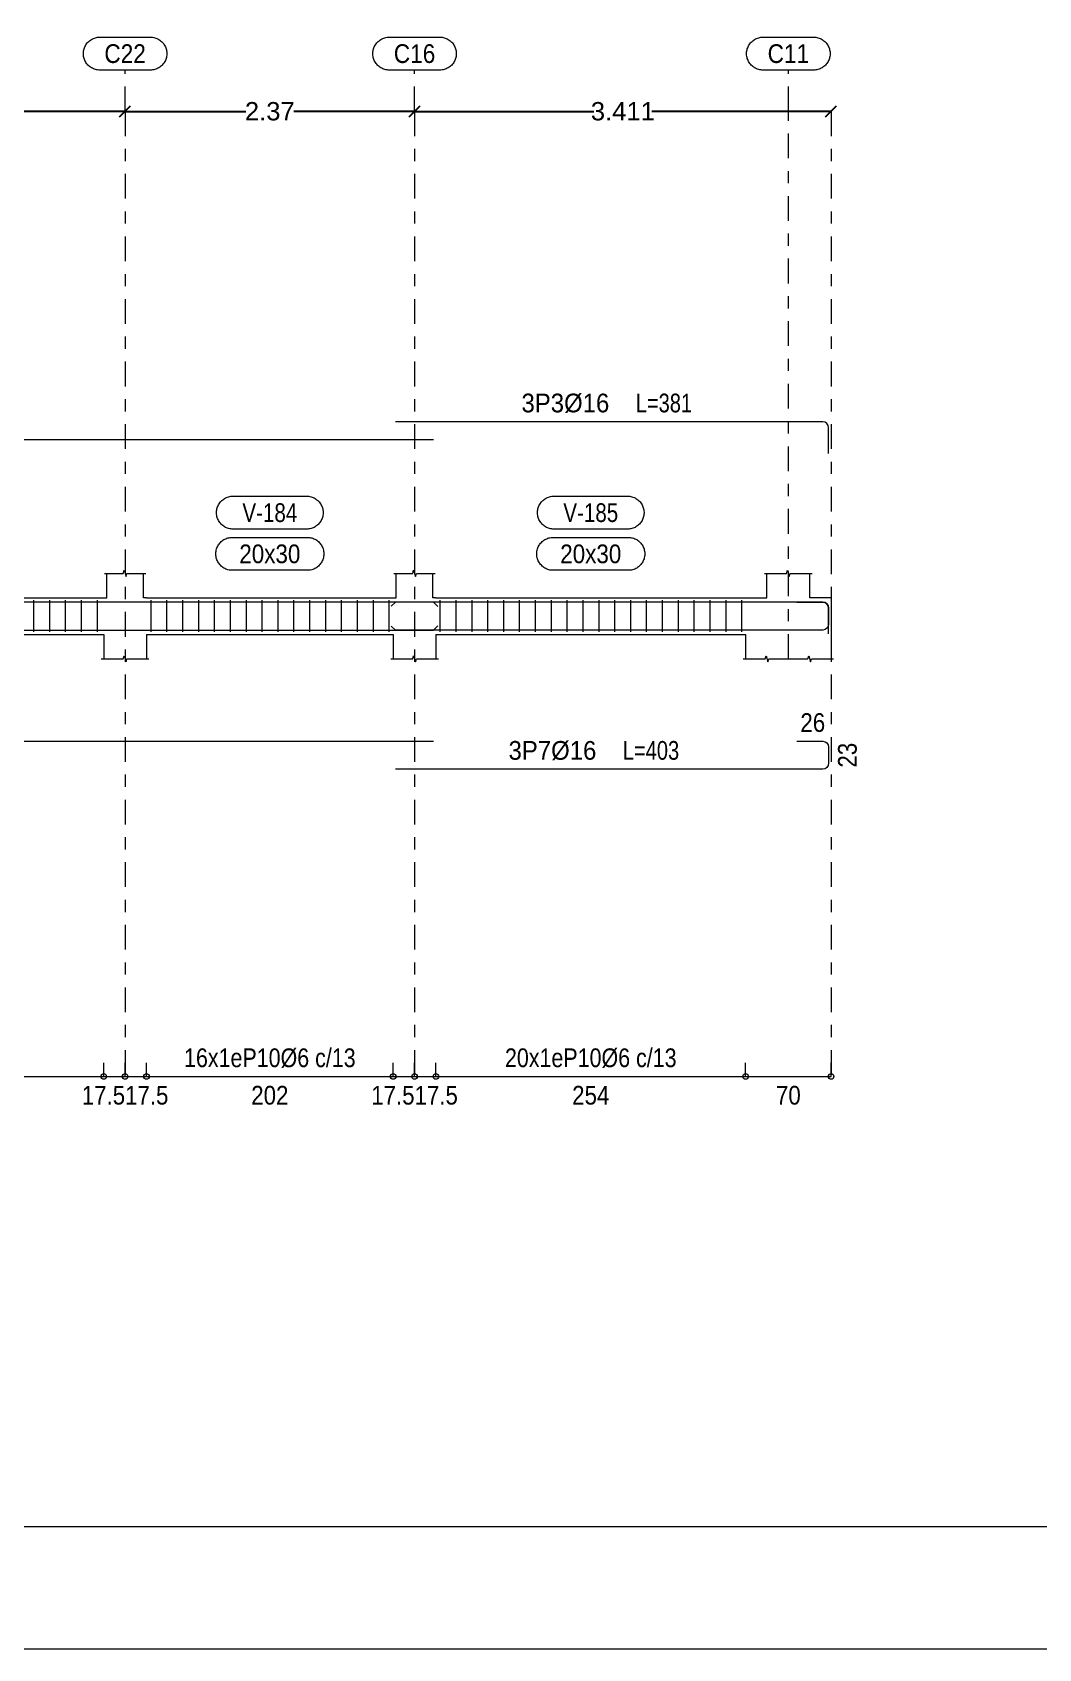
# Model space of a CAD drawing. Header units: millimetres. Extents: x 2 to 158, y -69 to 77.
# Drawn here: x 31.4 to 39.64, y -69.4 to -56.17 of the extents above; entities that cross this region are included whole.
import ezdxf
from ezdxf.enums import TextEntityAlignment as Align

# ---------------------------------------------------------------- set-up
doc = ezdxf.new("R2010")
doc.units = ezdxf.units.MM
doc.linetypes.add('CYPE_RAYAPUNTO', pattern=[0.4125, 0.2025, -0.105, 0, -0.105])
for name, color, linetype, lineweight in [('ALZ_ARM_LONG_ARM_TEXTOS', 3, 'Continuous', 9), ('ALZ_ARM_LONG_TXT_LONG', 3, 'Continuous', 9), ('ALZ_ARM_TRANS_TXT_EST', 3, 'Continuous', 9), ('ALZ_CONT_NUDOS', 122, 'Continuous', 9), ('ALZ_CONT_VIG_HORMIGON', 2, 'Continuous', 9), ('ALZ_COT_COT_ANCLAJES', 3, 'Continuous', 0), ('ALZ_COT_COT_EST', 3, 'Continuous', 0), ('ALZ_COT_COT_LIN_APOYOS', 2, 'CYPE_RAYAPUNTO', 0), ('ALZ_COT_LONGITUD_PROYECTADA', 122, 'Continuous', 0), ('ALZ_COT_TEXTOS_ESTRIBOS', 122, 'Continuous', 0), ('ALZ_REF_COT_LIN_AUX_COTA', 2, 'CYPE_RAYAPUNTO', 9), ('ALZ_REF_REF_NOMBRE', 3, 'Continuous', 9), ('ALZ_REF_REF_REFERENCIA', 3, 'Continuous', 9), ('ALZ_REF_TEXTO_REF_NOMBRE', 3, 'Continuous', 9), ('ALZ_REF_TEXTO_REF_REFERENCIA', 3, 'Continuous', 9), ('ARM_LONGITUDINAL_Ø16', 212, 'Continuous', 9), ('ARM_LONGITUDINAL_Ø8', 32, 'Continuous', 9), ('ARM_TRANSVERSAL_Ø6', 151, 'Continuous', 9), ('RECUAD_LIMITES', 2, 'Continuous', 0), ('RECUAD_MARCO', 1, 'Continuous', 20)]:
    doc.layers.add(name, color=color, linetype=linetype, lineweight=lineweight)
doc.styles.add('CYPETXT_0.225_romans', font='arial.ttf', dxfattribs={"height": 0.15})
doc.styles.add('CYPETXT_romans', font='arial.ttf', dxfattribs={"height": 0.2})
doc.dimstyles.new('cype_oblique', dxfattribs={"dimtxt": 0.18, "dimasz": 0.18, "dimexe": 0.05625, "dimexo": 0.05625, "dimgap": 0, "dimtad": 0, "dimdec": 4, "dimzin": 0, "dimdsep": 46, "dimtxsty": 'CYPETXT_0.225_romans', "dimblk": 'OBLIQUE', "dimtsz": 0.045, "dimcen": 0.09, "dimadec": 0, "dimazin": 0, "dimtfac": 1, "dimtdec": 4, "dimtofl": 0, "dimtmove": 2, "dimatfit": 3, "dimfxl": 1, "dimtolj": 1, "dimtzin": 0, "dimarcsym": 0})

# ---------------------------------------------------------------- blocks, each defined once
blk = doc.blocks.new('*D100')
at = {"layer": 'ALZ_COT_LONGITUD_PROYECTADA', "color": 0, "lineweight": -2, "transparency": 16777216}
for p, q in [((29.183, -56.86), (29.273, -56.77)), ((32.112, -56.86), (32.202, -56.77)), ((29.228, -56.815), (30.438, -56.815)), ((32.157, -56.815), (30.947, -56.815))]:
    blk.add_line(p, q, dxfattribs=at)
at = {"layer": 'Defpoints', "color": 0, "transparency": 16777216}
for p in [(29.228, -56.815), (29.228, -56.815), (32.157, -56.815)]:
    blk.add_point(p, dxfattribs=at)
at = {"layer": 'ALZ_COT_LONGITUD_PROYECTADA', "color": 0, "transparency": 16777216, "insert": (30.693, -56.815), "char_height": 0.15, "attachment_point": 5, "style": 'CYPETXT_0.225_romans'}
blk.add_mtext('\\A1;2.929', dxfattribs=at)
blk = doc.blocks.new('_OBLIQUE')
at = {"color": 0, "linetype": 'ByBlock', "lineweight": -2}
blk.add_line((-0.5, -0.5), (0.5, 0.5), dxfattribs=at)
blk = doc.blocks.new('*D101')
at = {"layer": 'ALZ_COT_LONGITUD_PROYECTADA', "color": 0, "lineweight": -2, "transparency": 16777216}
for p, q in [((32.112, -56.86), (32.202, -56.77)), ((34.482, -56.86), (34.572, -56.77)), ((32.157, -56.815), (33.146, -56.815)), ((34.527, -56.815), (33.538, -56.815))]:
    blk.add_line(p, q, dxfattribs=at)
at = {"layer": 'Defpoints', "color": 0, "transparency": 16777216}
for p in [(32.157, -56.815), (32.157, -56.815), (34.527, -56.815)]:
    blk.add_point(p, dxfattribs=at)
at = {"layer": 'ALZ_COT_LONGITUD_PROYECTADA', "color": 0, "transparency": 16777216, "insert": (33.342, -56.815), "char_height": 0.15, "attachment_point": 5, "style": 'CYPETXT_0.225_romans'}
blk.add_mtext('\\A1;2.37', dxfattribs=at)
blk = doc.blocks.new('*D102')
at = {"layer": 'ALZ_COT_LONGITUD_PROYECTADA', "color": 0, "lineweight": -2, "transparency": 16777216}
for p, q in [((34.482, -56.86), (34.572, -56.77)), ((37.893, -56.86), (37.983, -56.77)), ((34.527, -56.815), (35.994, -56.815)), ((37.938, -56.815), (36.471, -56.815))]:
    blk.add_line(p, q, dxfattribs=at)
at = {"layer": 'Defpoints', "color": 0, "transparency": 16777216}
for p in [(34.527, -56.815), (34.527, -56.815), (37.938, -56.815)]:
    blk.add_point(p, dxfattribs=at)
at = {"layer": 'ALZ_COT_LONGITUD_PROYECTADA', "color": 0, "transparency": 16777216, "insert": (36.233, -56.815), "char_height": 0.15, "attachment_point": 5, "style": 'CYPETXT_0.225_romans'}
blk.add_mtext('\\A1;3.411', dxfattribs=at)

msp = doc.modelspace()

# ---------------------------------------------------------------- linework, layer by layer
at = {"layer": 'ALZ_CONT_NUDOS'}
for p, q in [((32.00726, -60.79883), (32.00726, -60.59883)), ((32.30726, -60.79883), (32.30726, -60.59883)), ((34.37726, -60.79883), (34.37726, -60.59883)), ((34.67726, -60.79883), (34.67726, -60.59883)), ((37.41297, -60.79883), (37.41297, -60.59883)), ((37.76297, -60.79883), (37.76297, -60.59883)), ((31.98226, -60.79883), (32.00726, -60.79883)), ((32.33226, -60.79883), (32.30726, -60.79883)), ((34.35226, -60.79883), (34.37726, -60.79883)), ((34.70226, -60.79883), (34.67726, -60.79883)), ((37.23797, -60.79883), (37.41297, -60.79883)), ((37.93797, -60.79883), (37.76297, -60.79883)), ((31.98226, -61.09883), (31.98226, -61.29883)), ((32.33226, -61.09883), (32.33226, -61.29883)), ((34.35226, -61.09883), (34.35226, -61.29883)), ((34.70226, -61.09883), (34.70226, -61.29883)), ((37.23797, -61.09883), (37.23797, -61.29883)), ((37.93797, -61.09883), (37.93797, -61.29883))]:
    msp.add_line(p, q, dxfattribs=at)
for points in [[(31.98726, -60.59883), (32.14226, -60.59883), (32.14976, -60.57383), (32.16476, -60.62383), (32.17226, -60.59883), (32.32726, -60.59883)], [(34.35726, -60.59883), (34.51226, -60.59883), (34.51976, -60.57383), (34.53476, -60.62383), (34.54226, -60.59883), (34.69726, -60.59883)], [(37.39297, -60.59883), (37.57297, -60.59883), (37.58047, -60.57383), (37.59547, -60.62383), (37.60297, -60.59883), (37.78297, -60.59883)], [(37.93797, -60.79883), (37.93797, -61.09883)], [(31.96226, -61.29883), (32.14226, -61.29883), (32.14976, -61.27383), (32.16476, -61.32383), (32.17226, -61.29883), (32.35226, -61.29883)], [(34.33226, -61.29883), (34.51226, -61.29883), (34.51976, -61.27383), (34.53476, -61.32383), (34.54226, -61.29883), (34.72226, -61.29883)], [(37.21797, -61.29883), (37.39797, -61.29883), (37.40547, -61.27383), (37.42047, -61.32383), (37.42797, -61.29883), (37.60797, -61.29883)], [(37.56797, -61.29883), (37.74797, -61.29883), (37.75547, -61.27383), (37.77047, -61.32383), (37.77797, -61.29883), (37.95797, -61.29883)]]:
    msp.add_lwpolyline(points, dxfattribs=at)
at = {"layer": 'ALZ_CONT_VIG_HORMIGON'}
for p, q in [((29.40297, -60.79883), (31.98226, -60.79883)), ((32.33226, -60.79883), (34.35226, -60.79883)), ((34.70226, -60.79883), (37.23797, -60.79883)), ((29.40297, -61.09883), (31.98226, -61.09883)), ((32.33226, -61.09883), (34.35226, -61.09883)), ((34.70226, -61.09883), (37.23797, -61.09883))]:
    msp.add_line(p, q, dxfattribs=at)
at = {"layer": 'ALZ_COT_COT_EST'}
for p, q in [((31.98226, -64.71909), (31.98226, -64.60659)), ((32.15726, -64.71909), (32.15726, -64.60659)), ((32.33226, -64.71909), (32.33226, -64.60659)), ((34.35226, -64.71909), (34.35226, -64.60659)), ((34.52726, -64.71909), (34.52726, -64.60659)), ((34.70226, -64.71909), (34.70226, -64.60659)), ((37.23797, -64.71909), (37.23797, -64.60659))]:
    msp.add_line(p, q, dxfattribs=at)
for points in [[(29.40297, -64.71909), (31.98226, -64.71909), (31.98226, -64.60659)], [(31.98226, -64.71909), (32.15726, -64.71909), (32.15726, -64.60659)], [(32.15726, -64.71909), (32.33226, -64.71909), (32.33226, -64.60659)], [(32.33226, -64.71909), (34.35226, -64.71909), (34.35226, -64.60659)], [(34.35226, -64.71909), (34.52726, -64.71909), (34.52726, -64.60659)], [(34.52726, -64.71909), (34.70226, -64.71909), (34.70226, -64.60659)], [(34.70226, -64.71909), (37.23797, -64.71909), (37.23797, -64.60659)], [(37.23797, -64.71909), (37.93797, -64.71909), (37.93797, -64.60659)]]:
    msp.add_lwpolyline(points, dxfattribs=at)
for centre in [(31.98226, -64.71909), (31.98226, -64.71909), (32.15726, -64.71909), (32.15726, -64.71909), (32.33226, -64.71909), (32.33226, -64.71909), (34.35226, -64.71909), (34.35226, -64.71909), (34.52726, -64.71909), (34.52726, -64.71909), (34.70226, -64.71909), (34.70226, -64.71909), (37.23797, -64.71909), (37.23797, -64.71909), (37.93797, -64.71909)]:
    msp.add_circle(centre, 0.0225, dxfattribs=at)
at = {"layer": 'ALZ_COT_COT_LIN_APOYOS'}
for p, q in [((32.15726, -56.81463), (32.15726, -64.71909)), ((34.52726, -56.81463), (34.52726, -64.71909)), ((37.93797, -56.81463), (37.93797, -64.71909))]:
    msp.add_line(p, q, dxfattribs=at)
at = {"layer": 'ALZ_REF_COT_LIN_AUX_COTA'}
for p, q in [((32.15726, -56.81463), (32.15726, -56.47713)), ((34.52726, -56.81463), (34.52726, -56.47713)), ((37.58797, -56.81463), (37.58797, -56.47713)), ((37.58797, -61.29883), (37.58797, -56.81463))]:
    msp.add_line(p, q, dxfattribs=at)
at = {"layer": 'ALZ_REF_REF_NOMBRE'}
for points in [[(33.64376, -59.96633), (33.65278, -59.96664), (33.66176, -59.96754), (33.67065, -59.96904), (33.67943, -59.97113), (33.68805, -59.9738), (33.69647, -59.97705), (33.70465, -59.98084), (33.71256, -59.98518), (33.72017, -59.99003), (33.72743, -59.99539), (33.73432, -60.00121), (33.7408, -60.00748), (33.74686, -60.01417), (33.75245, -60.02126), (33.75755, -60.02869), (33.76215, -60.03646), (33.76622, -60.04451), (33.76974, -60.05281), (33.7727, -60.06134), (33.77509, -60.07004), (33.77688, -60.07888), (33.77809, -60.08782), (33.77869, -60.09682), (33.77869, -60.10585), (33.77809, -60.11485), (33.77688, -60.12379), (33.77509, -60.13263), (33.7727, -60.14133), (33.76974, -60.14985), (33.76622, -60.15816), (33.76215, -60.16621), (33.75755, -60.17398), (33.75245, -60.18141), (33.74686, -60.18849), (33.7408, -60.19519), (33.73432, -60.20146), (33.72743, -60.20728), (33.72017, -60.21263), (33.71256, -60.21749), (33.70465, -60.22182), (33.69647, -60.22562), (33.68805, -60.22886), (33.67943, -60.23154), (33.67065, -60.23363), (33.66176, -60.23513), (33.65278, -60.23603), (33.64376, -60.23633), (33.04076, -60.23633), (33.03175, -60.23603), (33.02277, -60.23513), (33.01387, -60.23363), (33.0051, -60.23154), (32.99648, -60.22886), (32.98806, -60.22562), (32.97988, -60.22182), (32.97197, -60.21749), (32.96436, -60.21263), (32.9571, -60.20728), (32.95021, -60.20146), (32.94372, -60.19519), (32.93767, -60.18849), (32.93208, -60.18141), (32.92697, -60.17398), (32.92238, -60.16621), (32.91831, -60.15816), (32.91478, -60.14985), (32.91182, -60.14133), (32.90944, -60.13263), (32.90764, -60.12379), (32.90644, -60.11485), (32.90584, -60.10585), (32.90584, -60.09682), (32.90644, -60.08782), (32.90764, -60.07888), (32.90944, -60.07004), (32.91182, -60.06134), (32.91478, -60.05281), (32.91831, -60.04451), (32.92238, -60.03646), (32.92697, -60.02869), (32.93208, -60.02126), (32.93767, -60.01417), (32.94372, -60.00748), (32.95021, -60.00121), (32.9571, -59.99539), (32.96436, -59.99003), (32.97197, -59.98518), (32.97988, -59.98084), (32.98806, -59.97705), (32.99648, -59.9738), (33.0051, -59.97113), (33.01387, -59.96904), (33.02277, -59.96754), (33.03175, -59.96664), (33.04076, -59.96633), (33.64376, -59.96633)], [(36.27162, -59.96633), (36.28064, -59.96664), (36.28961, -59.96754), (36.29851, -59.96904), (36.30729, -59.97113), (36.3159, -59.9738), (36.32432, -59.97705), (36.33251, -59.98084), (36.34042, -59.98518), (36.34802, -59.99003), (36.35529, -59.99539), (36.36217, -60.00121), (36.36866, -60.00748), (36.37471, -60.01417), (36.3803, -60.02126), (36.38541, -60.02869), (36.39001, -60.03646), (36.39408, -60.04451), (36.3976, -60.05281), (36.40056, -60.06134), (36.40294, -60.07004), (36.40474, -60.07888), (36.40594, -60.08782), (36.40654, -60.09682), (36.40654, -60.10585), (36.40594, -60.11485), (36.40474, -60.12379), (36.40294, -60.13263), (36.40056, -60.14133), (36.3976, -60.14985), (36.39408, -60.15816), (36.39001, -60.16621), (36.38541, -60.17398), (36.3803, -60.18141), (36.37471, -60.18849), (36.36866, -60.19519), (36.36217, -60.20146), (36.35529, -60.20728), (36.34802, -60.21263), (36.34042, -60.21749), (36.33251, -60.22182), (36.32432, -60.22562), (36.3159, -60.22886), (36.30729, -60.23154), (36.29851, -60.23363), (36.28961, -60.23513), (36.28064, -60.23603), (36.27162, -60.23633), (35.66862, -60.23633), (35.6596, -60.23603), (35.65063, -60.23513), (35.64173, -60.23363), (35.63295, -60.23154), (35.62434, -60.22886), (35.61592, -60.22562), (35.60773, -60.22182), (35.59982, -60.21749), (35.59222, -60.21263), (35.58495, -60.20728), (35.57806, -60.20146), (35.57158, -60.19519), (35.56553, -60.18849), (35.55993, -60.18141), (35.55483, -60.17398), (35.55023, -60.16621), (35.54616, -60.15816), (35.54264, -60.14985), (35.53968, -60.14133), (35.5373, -60.13263), (35.5355, -60.12379), (35.5343, -60.11485), (35.53369, -60.10585), (35.53369, -60.09682), (35.5343, -60.08782), (35.5355, -60.07888), (35.5373, -60.07004), (35.53968, -60.06134), (35.54264, -60.05281), (35.54616, -60.04451), (35.55023, -60.03646), (35.55483, -60.02869), (35.55993, -60.02126), (35.56553, -60.01417), (35.57158, -60.00748), (35.57806, -60.00121), (35.58495, -59.99539), (35.59222, -59.99003), (35.59982, -59.98518), (35.60773, -59.98084), (35.61592, -59.97705), (35.62434, -59.9738), (35.63295, -59.97113), (35.64173, -59.96904), (35.65063, -59.96754), (35.6596, -59.96664), (35.66862, -59.96633), (36.27162, -59.96633)], [(33.64939, -60.30383), (33.65841, -60.30414), (33.66738, -60.30504), (33.67628, -60.30654), (33.68506, -60.30863), (33.69367, -60.3113), (33.70209, -60.31455), (33.71028, -60.31834), (33.71819, -60.32268), (33.72579, -60.32753), (33.73305, -60.33289), (33.73994, -60.33871), (33.74643, -60.34498), (33.75248, -60.35167), (33.75807, -60.35876), (33.76318, -60.36619), (33.76778, -60.37396), (33.77185, -60.38201), (33.77537, -60.39031), (33.77833, -60.39884), (33.78071, -60.40754), (33.78251, -60.41638), (33.78371, -60.42532), (33.78431, -60.43432), (33.78431, -60.44335), (33.78371, -60.45235), (33.78251, -60.46129), (33.78071, -60.47013), (33.77833, -60.47883), (33.77537, -60.48735), (33.77185, -60.49566), (33.76778, -60.50371), (33.76318, -60.51148), (33.75807, -60.51891), (33.75248, -60.52599), (33.74643, -60.53269), (33.73994, -60.53896), (33.73305, -60.54478), (33.72579, -60.55013), (33.71819, -60.55499), (33.71028, -60.55932), (33.70209, -60.56312), (33.69367, -60.56636), (33.68506, -60.56904), (33.67628, -60.57113), (33.66738, -60.57263), (33.65841, -60.57353), (33.64939, -60.57383), (33.03514, -60.57383), (33.02612, -60.57353), (33.01714, -60.57263), (33.00825, -60.57113), (32.99947, -60.56904), (32.99086, -60.56636), (32.98244, -60.56312), (32.97425, -60.55932), (32.96634, -60.55499), (32.95874, -60.55013), (32.95147, -60.54478), (32.94458, -60.53896), (32.9381, -60.53269), (32.93205, -60.52599), (32.92645, -60.51891), (32.92135, -60.51148), (32.91675, -60.50371), (32.91268, -60.49566), (32.90916, -60.48735), (32.9062, -60.47883), (32.90382, -60.47013), (32.90202, -60.46129), (32.90082, -60.45235), (32.90021, -60.44335), (32.90021, -60.43432), (32.90082, -60.42532), (32.90202, -60.41638), (32.90382, -60.40754), (32.9062, -60.39884), (32.90916, -60.39031), (32.91268, -60.38201), (32.91675, -60.37396), (32.92135, -60.36619), (32.92645, -60.35876), (32.93205, -60.35167), (32.9381, -60.34498), (32.94458, -60.33871), (32.95147, -60.33289), (32.95874, -60.32753), (32.96634, -60.32268), (32.97425, -60.31834), (32.98244, -60.31455), (32.99086, -60.3113), (32.99947, -60.30863), (33.00825, -60.30654), (33.01714, -60.30504), (33.02612, -60.30414), (33.03514, -60.30383), (33.64939, -60.30383)], [(36.27724, -60.30383), (36.28626, -60.30414), (36.29524, -60.30504), (36.30413, -60.30654), (36.31291, -60.30863), (36.32153, -60.3113), (36.32995, -60.31455), (36.33813, -60.31834), (36.34604, -60.32268), (36.35365, -60.32753), (36.36091, -60.33289), (36.3678, -60.33871), (36.37429, -60.34498), (36.38034, -60.35167), (36.38593, -60.35876), (36.39103, -60.36619), (36.39563, -60.37396), (36.3997, -60.38201), (36.40322, -60.39031), (36.40618, -60.39884), (36.40857, -60.40754), (36.41036, -60.41638), (36.41157, -60.42532), (36.41217, -60.43432), (36.41217, -60.44335), (36.41157, -60.45235), (36.41036, -60.46129), (36.40857, -60.47013), (36.40618, -60.47883), (36.40322, -60.48735), (36.3997, -60.49566), (36.39563, -60.50371), (36.39103, -60.51148), (36.38593, -60.51891), (36.38034, -60.52599), (36.37429, -60.53269), (36.3678, -60.53896), (36.36091, -60.54478), (36.35365, -60.55013), (36.34604, -60.55499), (36.33813, -60.55932), (36.32995, -60.56312), (36.32153, -60.56636), (36.31291, -60.56904), (36.30413, -60.57113), (36.29524, -60.57263), (36.28626, -60.57353), (36.27724, -60.57383), (35.66299, -60.57383), (35.65398, -60.57353), (35.645, -60.57263), (35.6361, -60.57113), (35.62733, -60.56904), (35.61871, -60.56636), (35.61029, -60.56312), (35.60211, -60.55932), (35.5942, -60.55499), (35.58659, -60.55013), (35.57933, -60.54478), (35.57244, -60.53896), (35.56595, -60.53269), (35.5599, -60.52599), (35.55431, -60.51891), (35.5492, -60.51148), (35.54461, -60.50371), (35.54054, -60.49566), (35.53701, -60.48735), (35.53405, -60.47883), (35.53167, -60.47013), (35.52987, -60.46129), (35.52867, -60.45235), (35.52807, -60.44335), (35.52807, -60.43432), (35.52867, -60.42532), (35.52987, -60.41638), (35.53167, -60.40754), (35.53405, -60.39884), (35.53701, -60.39031), (35.54054, -60.38201), (35.54461, -60.37396), (35.5492, -60.36619), (35.55431, -60.35876), (35.5599, -60.35167), (35.56595, -60.34498), (35.57244, -60.33871), (35.57933, -60.33289), (35.58659, -60.32753), (35.5942, -60.32268), (35.60211, -60.31834), (35.61029, -60.31455), (35.61871, -60.3113), (35.62733, -60.30863), (35.6361, -60.30654), (35.645, -60.30504), (35.65398, -60.30414), (35.66299, -60.30383), (36.27724, -60.30383)]]:
    msp.add_lwpolyline(points, close=True, dxfattribs=at)
at = {"layer": 'ALZ_REF_REF_REFERENCIA'}
for points in [[(32.36426, -56.20713), (32.37328, -56.20743), (32.38226, -56.20833), (32.39115, -56.20983), (32.39993, -56.21193), (32.40855, -56.2146), (32.41697, -56.21784), (32.42515, -56.22164), (32.43306, -56.22597), (32.44067, -56.23083), (32.44793, -56.23618), (32.45482, -56.24201), (32.4613, -56.24828), (32.46736, -56.25497), (32.47295, -56.26205), (32.47805, -56.26949), (32.48265, -56.27725), (32.48672, -56.2853), (32.49024, -56.29361), (32.4932, -56.30213), (32.49559, -56.31083), (32.49738, -56.31967), (32.49859, -56.32862), (32.49919, -56.33762), (32.49919, -56.34664), (32.49859, -56.35564), (32.49738, -56.36458), (32.49559, -56.37342), (32.4932, -56.38213), (32.49024, -56.39065), (32.48672, -56.39896), (32.48265, -56.40701), (32.47805, -56.41477), (32.47295, -56.42221), (32.46736, -56.42929), (32.4613, -56.43598), (32.45482, -56.44225), (32.44793, -56.44808), (32.44067, -56.45343), (32.43306, -56.45828), (32.42515, -56.46262), (32.41697, -56.46642), (32.40855, -56.46966), (32.39993, -56.47233), (32.39115, -56.47442), (32.38226, -56.47592), (32.37328, -56.47683), (32.36426, -56.47713), (31.95026, -56.47713), (31.94125, -56.47683), (31.93227, -56.47592), (31.92337, -56.47442), (31.9146, -56.47233), (31.90598, -56.46966), (31.89756, -56.46642), (31.88938, -56.46262), (31.88147, -56.45828), (31.87386, -56.45343), (31.8666, -56.44808), (31.85971, -56.44225), (31.85322, -56.43598), (31.84717, -56.42929), (31.84158, -56.42221), (31.83647, -56.41477), (31.83188, -56.40701), (31.82781, -56.39896), (31.82428, -56.39065), (31.82132, -56.38213), (31.81894, -56.37342), (31.81714, -56.36458), (31.81594, -56.35564), (31.81534, -56.34664), (31.81534, -56.33762), (31.81594, -56.32862), (31.81714, -56.31967), (31.81894, -56.31083), (31.82132, -56.30213), (31.82428, -56.29361), (31.82781, -56.2853), (31.83188, -56.27725), (31.83647, -56.26949), (31.84158, -56.26205), (31.84717, -56.25497), (31.85322, -56.24828), (31.85971, -56.24201), (31.8666, -56.23618), (31.87386, -56.23083), (31.88147, -56.22597), (31.88938, -56.22164), (31.89756, -56.21784), (31.90598, -56.2146), (31.9146, -56.21193), (31.92337, -56.20983), (31.93227, -56.20833), (31.94125, -56.20743), (31.95026, -56.20713), (32.36426, -56.20713)], [(34.73426, -56.20713), (34.74328, -56.20743), (34.75226, -56.20833), (34.76115, -56.20983), (34.76993, -56.21193), (34.77855, -56.2146), (34.78697, -56.21784), (34.79515, -56.22164), (34.80306, -56.22597), (34.81067, -56.23083), (34.81793, -56.23618), (34.82482, -56.24201), (34.8313, -56.24828), (34.83736, -56.25497), (34.84295, -56.26205), (34.84805, -56.26949), (34.85265, -56.27725), (34.85672, -56.2853), (34.86024, -56.29361), (34.8632, -56.30213), (34.86559, -56.31083), (34.86738, -56.31967), (34.86859, -56.32862), (34.86919, -56.33762), (34.86919, -56.34664), (34.86859, -56.35564), (34.86738, -56.36458), (34.86559, -56.37342), (34.8632, -56.38213), (34.86024, -56.39065), (34.85672, -56.39896), (34.85265, -56.40701), (34.84805, -56.41477), (34.84295, -56.42221), (34.83736, -56.42929), (34.8313, -56.43598), (34.82482, -56.44225), (34.81793, -56.44808), (34.81067, -56.45343), (34.80306, -56.45828), (34.79515, -56.46262), (34.78697, -56.46642), (34.77855, -56.46966), (34.76993, -56.47233), (34.76115, -56.47442), (34.75226, -56.47592), (34.74328, -56.47683), (34.73426, -56.47713), (34.32026, -56.47713), (34.31125, -56.47683), (34.30227, -56.47592), (34.29337, -56.47442), (34.2846, -56.47233), (34.27598, -56.46966), (34.26756, -56.46642), (34.25938, -56.46262), (34.25147, -56.45828), (34.24386, -56.45343), (34.2366, -56.44808), (34.22971, -56.44225), (34.22322, -56.43598), (34.21717, -56.42929), (34.21158, -56.42221), (34.20647, -56.41477), (34.20188, -56.40701), (34.19781, -56.39896), (34.19428, -56.39065), (34.19132, -56.38213), (34.18894, -56.37342), (34.18714, -56.36458), (34.18594, -56.35564), (34.18534, -56.34664), (34.18534, -56.33762), (34.18594, -56.32862), (34.18714, -56.31967), (34.18894, -56.31083), (34.19132, -56.30213), (34.19428, -56.29361), (34.19781, -56.2853), (34.20188, -56.27725), (34.20647, -56.26949), (34.21158, -56.26205), (34.21717, -56.25497), (34.22322, -56.24828), (34.22971, -56.24201), (34.2366, -56.23618), (34.24386, -56.23083), (34.25147, -56.22597), (34.25938, -56.22164), (34.26756, -56.21784), (34.27598, -56.2146), (34.2846, -56.21193), (34.29337, -56.20983), (34.30227, -56.20833), (34.31125, -56.20743), (34.32026, -56.20713), (34.73426, -56.20713)], [(37.79497, -56.20713), (37.80399, -56.20743), (37.81297, -56.20833), (37.82186, -56.20983), (37.83064, -56.21193), (37.83926, -56.2146), (37.84768, -56.21784), (37.85586, -56.22164), (37.86377, -56.22597), (37.87138, -56.23083), (37.87864, -56.23618), (37.88553, -56.24201), (37.89202, -56.24828), (37.89807, -56.25497), (37.90366, -56.26205), (37.90876, -56.26949), (37.91336, -56.27725), (37.91743, -56.2853), (37.92095, -56.29361), (37.92391, -56.30213), (37.9263, -56.31083), (37.92809, -56.31967), (37.9293, -56.32862), (37.9299, -56.33762), (37.9299, -56.34664), (37.9293, -56.35564), (37.92809, -56.36458), (37.9263, -56.37342), (37.92391, -56.38213), (37.92095, -56.39065), (37.91743, -56.39896), (37.91336, -56.40701), (37.90876, -56.41477), (37.90366, -56.42221), (37.89807, -56.42929), (37.89202, -56.43598), (37.88553, -56.44225), (37.87864, -56.44808), (37.87138, -56.45343), (37.86377, -56.45828), (37.85586, -56.46262), (37.84768, -56.46642), (37.83926, -56.46966), (37.83064, -56.47233), (37.82186, -56.47442), (37.81297, -56.47592), (37.80399, -56.47683), (37.79497, -56.47713), (37.38097, -56.47713), (37.37196, -56.47683), (37.36298, -56.47592), (37.35408, -56.47442), (37.34531, -56.47233), (37.33669, -56.46966), (37.32827, -56.46642), (37.32009, -56.46262), (37.31218, -56.45828), (37.30457, -56.45343), (37.29731, -56.44808), (37.29042, -56.44225), (37.28393, -56.43598), (37.27788, -56.42929), (37.27229, -56.42221), (37.26718, -56.41477), (37.26259, -56.40701), (37.25852, -56.39896), (37.25499, -56.39065), (37.25204, -56.38213), (37.24965, -56.37342), (37.24785, -56.36458), (37.24665, -56.35564), (37.24605, -56.34664), (37.24605, -56.33762), (37.24665, -56.32862), (37.24785, -56.31967), (37.24965, -56.31083), (37.25204, -56.30213), (37.25499, -56.29361), (37.25852, -56.2853), (37.26259, -56.27725), (37.26718, -56.26949), (37.27229, -56.26205), (37.27788, -56.25497), (37.28393, -56.24828), (37.29042, -56.24201), (37.29731, -56.23618), (37.30457, -56.23083), (37.31218, -56.22597), (37.32009, -56.22164), (37.32827, -56.21784), (37.33669, -56.2146), (37.34531, -56.21193), (37.35408, -56.20983), (37.36298, -56.20833), (37.37196, -56.20743), (37.38097, -56.20713), (37.79497, -56.20713)]]:
    msp.add_lwpolyline(points, close=True, dxfattribs=at)
at = {"layer": 'ARM_LONGITUDINAL_Ø16'}
for p, q in [((34.37226, -60.83483), (34.33442, -60.86751)), ((34.37226, -61.06283), (34.33455, -61.03001))]:
    msp.add_line(p, q, dxfattribs=at)
for points in [[(37.91797, -59.61675), (37.91797, -59.40475), (37.91432, -59.38638), (37.90392, -59.37081), (37.88834, -59.3604), (37.86997, -59.35675), (34.37226, -59.35675)], [(37.91797, -61.09483), (37.91797, -60.88283), (37.91432, -60.86447), (37.90392, -60.84889), (37.88834, -60.83849), (37.86997, -60.83483), (34.37226, -60.83483)], [(37.65797, -60.83483), (37.86997, -60.83483), (37.88834, -60.83849), (37.90392, -60.84889), (37.91432, -60.86447), (37.91797, -60.88283), (37.91797, -61.01483), (37.91432, -61.0332), (37.90392, -61.04878), (37.88834, -61.05918), (37.86997, -61.06283), (34.37226, -61.06283)], [(37.65797, -61.97383), (37.86997, -61.97383), (37.88834, -61.97749), (37.90392, -61.98789), (37.91432, -62.00347), (37.91797, -62.02183), (37.91797, -62.15383), (37.91432, -62.1722), (37.90392, -62.18778), (37.88834, -62.19818), (37.86997, -62.20183), (34.37226, -62.20183)]]:
    msp.add_lwpolyline(points, dxfattribs=at)
at = {"layer": 'ARM_LONGITUDINAL_Ø8'}
for p, q in [((34.68226, -60.83483), (34.71762, -60.87019)), ((34.68226, -61.06283), (34.71808, -61.02795))]:
    msp.add_line(p, q, dxfattribs=at)
for points in [[(34.68226, -59.50633), (25.53226, -59.50633)], [(34.68226, -60.83483), (25.53226, -60.83483)], [(24.83297, -60.93283), (24.83297, -61.03883), (24.8348, -61.04802), (24.84, -61.05581), (24.84779, -61.06101), (24.85697, -61.06283), (34.68226, -61.06283)], [(24.83297, -61.84383), (24.83297, -61.94983), (24.8348, -61.95902), (24.84, -61.96681), (24.84779, -61.97201), (24.85697, -61.97383), (34.68226, -61.97383)]]:
    msp.add_lwpolyline(points, dxfattribs=at)
at = {"layer": 'ARM_TRANSVERSAL_Ø6'}
for p, q in [((31.40762, -60.81883), (31.40762, -61.07883)), ((31.53762, -60.81883), (31.53762, -61.07883)), ((31.66762, -60.81883), (31.66762, -61.07883)), ((31.79762, -60.81883), (31.79762, -61.07883)), ((31.92762, -60.81883), (31.92762, -61.07883)), ((32.36726, -60.81883), (32.36726, -61.07883)), ((32.49726, -60.81883), (32.49726, -61.07883)), ((32.62726, -60.81883), (32.62726, -61.07883)), ((32.75726, -60.81883), (32.75726, -61.07883)), ((32.88726, -60.81883), (32.88726, -61.07883)), ((33.01726, -60.81883), (33.01726, -61.07883)), ((33.14726, -60.81883), (33.14726, -61.07883)), ((33.27726, -60.81883), (33.27726, -61.07883)), ((33.40726, -60.81883), (33.40726, -61.07883)), ((33.53726, -60.81883), (33.53726, -61.07883)), ((33.66726, -60.81883), (33.66726, -61.07883)), ((33.79726, -60.81883), (33.79726, -61.07883)), ((33.92726, -60.81883), (33.92726, -61.07883)), ((34.05726, -60.81883), (34.05726, -61.07883)), ((34.18726, -60.81883), (34.18726, -61.07883)), ((34.31726, -60.81883), (34.31726, -61.07883)), ((34.73512, -60.81883), (34.73512, -61.07883)), ((34.86512, -60.81883), (34.86512, -61.07883)), ((34.99512, -60.81883), (34.99512, -61.07883)), ((35.12512, -60.81883), (35.12512, -61.07883)), ((35.25512, -60.81883), (35.25512, -61.07883)), ((35.38512, -60.81883), (35.38512, -61.07883)), ((35.51512, -60.81883), (35.51512, -61.07883)), ((35.64512, -60.81883), (35.64512, -61.07883)), ((35.77512, -60.81883), (35.77512, -61.07883)), ((35.90512, -60.81883), (35.90512, -61.07883)), ((36.03512, -60.81883), (36.03512, -61.07883)), ((36.16512, -60.81883), (36.16512, -61.07883)), ((36.29512, -60.81883), (36.29512, -61.07883)), ((36.42512, -60.81883), (36.42512, -61.07883)), ((36.55512, -60.81883), (36.55512, -61.07883)), ((36.68512, -60.81883), (36.68512, -61.07883)), ((36.81512, -60.81883), (36.81512, -61.07883)), ((36.94512, -60.81883), (36.94512, -61.07883)), ((37.07512, -60.81883), (37.07512, -61.07883)), ((37.20512, -60.81883), (37.20512, -61.07883))]:
    msp.add_line(p, q, dxfattribs=at)
at = {"layer": 'RECUAD_LIMITES'}
msp.add_lwpolyline([(2.40691, -69.40496), (61.80691, -69.40496), (61.80691, -27.40496), (2.40691, -27.40496), (2.40691, -69.40496)], close=True, dxfattribs=at)
at = {"layer": 'RECUAD_MARCO'}
msp.add_lwpolyline([(4.90691, -68.40496), (60.80691, -68.40496), (60.80691, -28.40496), (4.90691, -28.40496), (4.90691, -68.40496)], close=True, dxfattribs=at)

# ---------------------------------------------------------------- texts
at = {"layer": 'ALZ_ARM_LONG_ARM_TEXTOS', "style": 'CYPETXT_romans', "width": 0.914795}
for s, p in [('3P3%%c16', (35.76237, -59.28008)), ('3P7%%c16', (35.65637, -62.12517))]:
    msp.add_text(s, height=0.153333, dxfattribs=at).set_placement(p, align=Align.CENTER)
at = {"layer": 'ALZ_ARM_LONG_TXT_LONG', "style": 'CYPETXT_romans', "width": 0.768527}
for s, p in [(' L=381', (36.54624, -59.28008)), (' L=403', (36.44024, -62.12517))]:
    msp.add_text(s, height=0.153333, dxfattribs=at).set_placement(p, align=Align.CENTER)
at = {"layer": 'ALZ_ARM_TRANS_TXT_EST', "style": 'CYPETXT_romans', "width": 0.819407}
for s, p in [('16x1eP10%%c6 c/13', (33.34226, -64.64242)), ('20x1eP10%%c6 c/13', (35.97012, -64.64242))]:
    msp.add_text(s, height=0.1533333, dxfattribs=at).set_placement(p, align=Align.CENTER)
at = {"layer": 'ALZ_COT_COT_ANCLAJES', "style": 'CYPETXT_romans', "width": 0.853312}
msp.add_text('26', height=0.153333, dxfattribs=at).set_placement((37.78797, -61.89717), align=Align.CENTER)
msp.add_text('23', height=0.153333, rotation=90, dxfattribs=at).set_placement((37.99464, -62.08783), align=Align.TOP_CENTER)
at = {"layer": 'ALZ_COT_TEXTOS_ESTRIBOS', "style": 'CYPETXT_romans', "width": 0.85041}
for p in [(32.15726, -64.79575), (34.52726, -64.79575)]:
    msp.add_text('17.5', height=0.153333, dxfattribs=at).set_placement(p, align=Align.TOP_RIGHT)
for p in [(32.15726, -64.79575), (34.52726, -64.79575)]:
    msp.add_text('17.5', height=0.153333, dxfattribs=at).set_placement(p, align=Align.TOP_LEFT)
at = {"layer": 'ALZ_COT_TEXTOS_ESTRIBOS', "style": 'CYPETXT_romans', "width": 0.853312}
for s, p in [('202', (33.34226, -64.79575)), ('254', (35.97012, -64.79575)), ('70', (37.58797, -64.79575))]:
    msp.add_text(s, height=0.153333, dxfattribs=at).set_placement(p, align=Align.TOP_CENTER)
at = {"layer": 'ALZ_REF_TEXTO_REF_NOMBRE', "style": 'CYPETXT_romans'}
for s, width, p in [('V-184', 0.78605, (33.34226, -60.10133)), ('V-185', 0.78605, (35.97012, -60.10133)), ('20x30', 0.857077, (33.34226, -60.43883)), ('20x30', 0.857077, (35.97012, -60.43883))]:
    msp.add_text(s, height=0.153333, dxfattribs=dict(at, width=width)).set_placement(p, align=Align.MIDDLE_CENTER)
at = {"layer": 'ALZ_REF_TEXTO_REF_REFERENCIA', "style": 'CYPETXT_romans', "width": 0.864}
for s, p in [('C22', (32.15726, -56.34213)), ('C16', (34.52726, -56.34213)), ('C11', (37.58797, -56.34213))]:
    msp.add_text(s, height=0.153333, dxfattribs=at).set_placement(p, align=Align.MIDDLE_CENTER)

# ---------------------------------------------------------------- dimensions: what is measured, and where the dimension line sits
at = {"layer": 'ALZ_COT_LONGITUD_PROYECTADA'}
for p1, p2, text, picture, middle in [((32.15726, -56.81463), (29.22797, -56.81463), '2.929', '*D100', (30.69262, -56.81463)), ((34.52726, -56.81463), (32.15726, -56.81463), '2.37', '*D101', (33.34226, -56.81463)), ((37.93797, -56.81463), (34.52726, -56.81463), '3.411', '*D102', (36.23262, -56.81463))]:
    dim = msp.add_aligned_dim(p1=p1, p2=p2, distance=0, text=text, dimstyle='cype_oblique', override={"dimexe": 0, "dimexo": 0}, dxfattribs=at)
    dim.commit()
    dim.dimension.update_dxf_attribs({"geometry": picture, "text_midpoint": middle})

doc.saveas('drawing.dxf')
